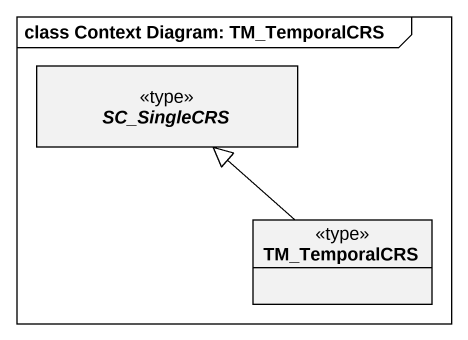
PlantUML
@startuml
mainframe class Context Diagram: TM_TemporalCRS
hide circle
hide empty members
abstract class SC_SingleCRS <<type>>
class TM_TemporalCRS <<type>>
TM_TemporalCRS -up-|> SC_SingleCRS
@enduml
